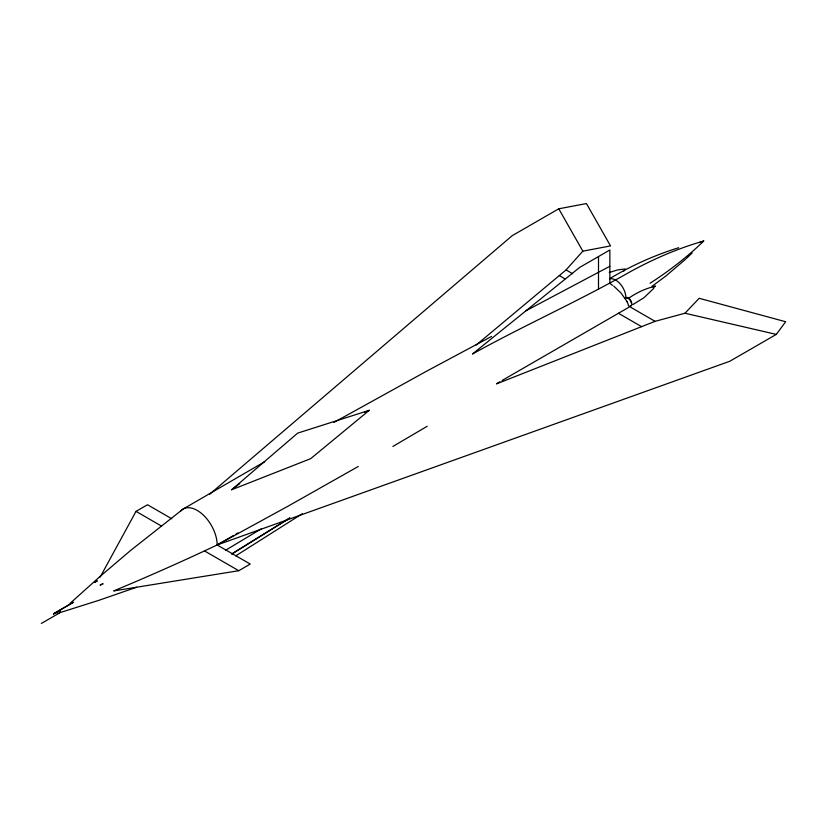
<?xml version="1.0" encoding="UTF-8"?>
<svg xmlns="http://www.w3.org/2000/svg" width="827" height="827" viewBox="0 0 827 827"><rect width="100%" height="100%" fill="white"/><g stroke="black" fill="none" stroke-linecap="round" stroke-linejoin="round"><path stroke-width="1.24" d="M53.672 613.665L73.469 602.221L53.341 614.11L60.257 610.223M100.15 577.122L136.021 511.375L147.506 504.749L171.758 518.756M623.827 271.091L625.305 268.92L617.521 269.943L609.251 272.538M180.627 511.086A28.211 16.282 60 0 1 203.008 514.756A28.211 16.282 60 0 1 217.16 544.972L250.261 564.076L238.776 570.702L113.723 590.923A2166.006 1250.527 0 0 0 204.496 550.916L217.16 544.972L729.734 361.285L776.305 334.397L785.65 321.734L699.197 298.299L684.963 313.237L655.087 321.341L496.624 383.852M653.816 288.303L644.078 297.617L632.862 304.594M476.166 345.035L566.05 269.933L582.839 251.16L610.522 245.919L586.436 203.556L558.763 208.797L512.182 235.685L209.686 494.236M686.152 258.696L692.178 252.959M70.078 603.369L100.026 576.471L130.645 550.431L183.118 509.029L264.681 461.714M685.397 259.399L665.766 276.115L651.986 286.297M231.622 489.78L297.679 433.121L369.245 410.326L310.694 458.654L231.622 489.78L239.747 483.609M650.084 283.227L654.746 280.198A464.733 268.31 0 0 0 674.532 266.108L680.755 261.249A464.733 268.31 0 0 0 703.715 241.039A464.733 268.31 0 0 0 699.228 242.59M235.819 555.816L302.258 513.732M289.677 517.96L231.663 554.069L289.874 518.074M225.678 550.193L261.105 528.939M609.582 278.761C631.218 265.643 654.498 255.243 678.647 247.718M392.877 446.456L427.208 426.277M609.85 266.294L526.024 310.745M95.033 581.97L95.219 582.218A4.941 2.853 60 0 1 94.805 582.177L97.359 581.092M100.294 584.927A4.497 2.595 60 0 1 100.677 585.32L100.636 585.475A4.497 2.595 60 0 1 100.253 585.082L102.641 583.573A4.497 2.595 60 0 1 103.024 583.965L102.982 584.12A4.497 2.595 60 0 1 102.6 583.728L102.641 583.573M41.35 623.444L60.257 612.528L98.661 600.392L136.651 587.232M653.237 287.558L655.418 286.307L654.963 285.977M233.617 535.472L217.16 544.972L288.261 506.052L358.277 466.48M235.819 534.201L238.011 532.939M496.531 383.676L499.87 381.754M502.103 380.461L629.802 306.734L655.087 321.341M333.953 422.421L425.574 371.747L491.527 336.444M364.645 412.384L369.245 410.326M96.955 580.864L96.49 581.009M56.071 612.631L58.986 613.262M684.963 313.237L776.305 334.397M566.05 269.933L572.553 273.696M559.31 275.567L564.893 278.792M618.451 313.288L641.607 326.655M136.021 511.375L161.461 526.065M204.496 550.916L238.776 570.702M628.241 298.392L628.303 298.444A4.311 2.491 60 0 1 631.239 302.744M613.706 286.059L621.046 293.047L627.29 301.886M558.763 208.797L582.839 251.16M598.5 256.546L598.5 289.15M60.257 610.068L60.257 612.528M628.303 298.444A94.578 54.603 -60 0 1 655.418 286.307M626.142 298.227A4.311 2.491 60 0 1 627.507 298.102M630.453 305.69A4.311 2.491 60 0 1 629.823 305.887M703.715 241.039A464.733 268.31 -60 0 0 630.525 271.587C578.9 301.038 524.411 325.176 472.434 354.039L579.613 267.452L609.85 249.992L609.85 283.485A14.379 8.301 60 0 1 612.487 285.398M610.636 278.73A14.379 8.301 60 0 1 625.884 297.71M626.67 301.41A4.983 2.874 60 0 1 628.427 305.949M625.253 298.165A4.983 2.874 60 0 1 630.784 300.521A4.983 2.874 60 0 1 630.06 306.497"/></g></svg>
